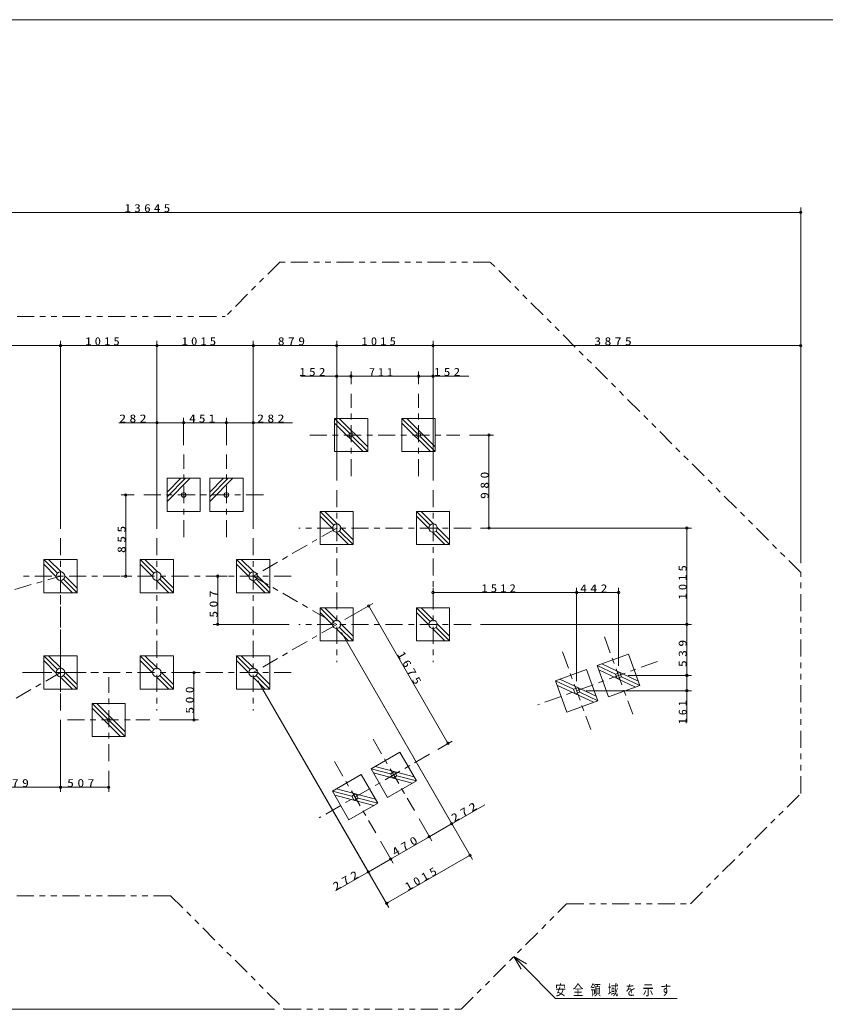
# Model space of a CAD drawing. Units: millimetres on the paper. Extents: x 0 to 420, y -594 to 297.
# Drawn here: x 138 to 279.4, y -490.7 to -317 of the extents above; entities that cross this region are included whole.
import ezdxf

# ---------------------------------------------------------------- set-up
doc = ezdxf.new("R2010")
doc.units = ezdxf.units.MM
doc.linetypes.add('USER2', pattern=[6, 3, -1, 1, -1])
doc.linetypes.add('USER3', pattern=[8, 3, -1, 1, -1, 1, -1])
for name, color, linetype, lineweight in [('0_2', 7, 'Continuous', 13), ('2D', 7, 'Continuous', 13), ('2D_DIMENSION', 7, 'Continuous', 13), ('2D_OUTLINE', 7, 'USER3', 13), ('FMT', 7, 'Continuous', 13), ('FOOTING', 7, 'Continuous', 13), ('FOOTING_C', 7, 'USER2', 13), ('FOOTING_H', 7, 'Continuous', 13)]:
    doc.layers.add(name, color=color, linetype=linetype, lineweight=lineweight)
doc.styles.add('ＭＳ ゴシック', font='')
doc.styles.get('ＭＳ ゴシック').set_extended_font_data('MS Gothic')

msp = doc.modelspace()

# ---------------------------------------------------------------- linework, layer by layer
at = {"layer": '0_2'}
for p, q in [((275.077, -350.812), (274.66, -350.812)), ((145.116, -374.194), (144.699, -374.194)), ((145.116, -374.194), (145.532, -374.194)), ((162.031, -374.194), (161.615, -374.194)), ((162.031, -374.194), (162.448, -374.194)), ((178.947, -374.194), (178.531, -374.194)), ((178.947, -374.194), (179.364, -374.194)), ((193.597, -374.194), (193.18, -374.194)), ((193.597, -374.194), (194.013, -374.194)), ((210.513, -374.194), (210.096, -374.194)), ((210.513, -374.194), (210.929, -374.194)), ((275.077, -374.194), (274.66, -374.194)), ((193.597, -379.578), (194.013, -379.578)), ((196.13, -379.578), (195.713, -379.578)), ((196.13, -379.578), (196.546, -379.578)), ((207.979, -379.578), (207.563, -379.578)), ((207.979, -379.578), (208.396, -379.578)), ((210.513, -379.578), (210.096, -379.578)), ((162.032, -387.749), (162.448, -387.749)), ((166.727, -387.749), (166.31, -387.749)), ((166.727, -387.749), (167.144, -387.749)), ((174.24, -387.749), (173.823, -387.749)), ((174.24, -387.749), (174.656, -387.749)), ((178.948, -387.749), (178.531, -387.749)), ((220.313, -389.907), (220.313, -390.323)), ((156.575, -400.43), (156.575, -400.847)), ((220.313, -406.238), (220.313, -405.821)), ((255.071, -406.238), (255.071, -406.655)), ((156.575, -414.696), (156.575, -414.279)), ((172.729, -414.696), (172.729, -415.113)), ((210.513, -417.561), (210.929, -417.561)), ((235.722, -417.561), (235.305, -417.561)), ((235.722, -417.561), (236.139, -417.561)), ((243.083, -417.561), (242.666, -417.561)), ((199.221, -419.906), (199.43, -420.267)), ((172.729, -423.154), (172.729, -422.737)), ((255.071, -423.154), (255.071, -422.737)), ((255.071, -423.154), (255.071, -423.57)), ((168.534, -431.611), (168.534, -432.028)), ((255.071, -432.133), (255.071, -431.716)), ((255.071, -432.133), (255.071, -432.549)), ((255.071, -434.812), (255.071, -434.395)), ((168.534, -439.944), (168.534, -439.528)), ((213.167, -444.06), (212.958, -443.7)), ((145.116, -451.756), (144.699, -451.756)), ((145.116, -451.756), (145.532, -451.756)), ((153.574, -451.756), (153.157, -451.756)), ((213.809, -458.162), (213.448, -458.37)), ((209.876, -460.432), (210.236, -460.224)), ((209.876, -460.432), (209.515, -460.641)), ((217.005, -463.698), (216.644, -463.907)), ((203.092, -464.349), (202.731, -464.557)), ((203.092, -464.349), (203.453, -464.141)), ((199.159, -466.62), (199.52, -466.411)), ((202.356, -472.156), (202.717, -471.948))]:
    msp.add_line(p, q, dxfattribs=at)
for centre in [(275.077, -350.812), (145.116, -374.194), (145.116, -374.194), (162.031, -374.194), (162.031, -374.194), (178.947, -374.194), (178.947, -374.194), (193.597, -374.194), (193.597, -374.194), (210.513, -374.194), (210.513, -374.194), (275.077, -374.194), (193.597, -379.578), (196.13, -379.578), (196.13, -379.578), (207.979, -379.578), (207.979, -379.578), (210.513, -379.578), (162.032, -387.749), (166.727, -387.749), (166.727, -387.749), (174.24, -387.749), (174.24, -387.749), (178.948, -387.749), (220.313, -389.907), (156.575, -400.43), (220.313, -406.238), (255.071, -406.238), (156.575, -414.696), (172.729, -414.696), (210.513, -417.561), (235.722, -417.561), (235.722, -417.561), (243.083, -417.561), (199.221, -419.906), (172.729, -423.154), (255.071, -423.154), (255.071, -423.154), (168.534, -431.611), (255.071, -432.133), (255.071, -432.133), (255.071, -434.812), (168.534, -439.944), (213.167, -444.06), (145.116, -451.756), (145.116, -451.756), (153.574, -451.756), (213.809, -458.162), (209.876, -460.432), (209.876, -460.432), (217.005, -463.698), (203.092, -464.349), (203.092, -464.349), (199.159, -466.62), (202.356, -472.156)]:
    msp.add_circle(centre, 0.208, dxfattribs=at)
at = {"layer": '2D'}
for p, q in [((243.332, -431.599), (242.548, -431.884)), ((242.833, -432.667), (242.548, -431.884)), ((243.617, -432.382), (242.833, -432.667)), ((243.617, -432.382), (243.332, -431.599)), ((235.971, -434.278), (235.188, -434.563)), ((235.971, -434.278), (235.188, -434.563)), ((236.256, -435.061), (235.971, -434.278)), ((236.256, -435.061), (235.971, -434.278)), ((235.473, -435.346), (235.188, -434.563)), ((235.473, -435.346), (235.188, -434.563)), ((236.256, -435.061), (235.473, -435.346)), ((236.256, -435.061), (235.473, -435.346)), ((203.762, -449.009), (203.04, -449.426)), ((203.457, -450.148), (203.04, -449.426)), ((204.178, -449.731), (203.457, -450.148)), ((204.178, -449.731), (203.762, -449.009)), ((196.978, -452.926), (196.256, -453.342)), ((196.978, -452.926), (196.256, -453.342)), ((196.673, -454.064), (196.256, -453.342)), ((196.673, -454.064), (196.256, -453.342)), ((197.395, -453.647), (196.978, -452.926)), ((197.395, -453.647), (196.978, -452.926)), ((197.395, -453.647), (196.673, -454.064)), ((197.395, -453.647), (196.673, -454.064))]:
    msp.add_line(p, q, dxfattribs=at)
msp.add_circle((153.574, -439.944), 0.283, dxfattribs=at)
at = {"layer": '2D_DIMENSION'}
for p, q in [((274.66, -350.812), (48.079, -350.812)), ((275.077, -412.39), (275.077, -349.978)), ((145.116, -406.363), (145.116, -373.361)), ((145.116, -406.363), (145.116, -373.361)), ((162.031, -406.363), (162.031, -373.361)), ((162.031, -406.363), (162.031, -373.361)), ((178.947, -406.363), (178.947, -373.361)), ((178.947, -406.363), (178.947, -373.361)), ((193.597, -397.905), (193.597, -373.361)), ((193.597, -397.905), (193.597, -373.361)), ((210.513, -397.905), (210.513, -373.361)), ((210.513, -397.905), (210.513, -373.361)), ((275.077, -412.39), (275.077, -373.361)), ((144.699, -374.194), (125.997, -374.194)), ((145.532, -374.194), (161.615, -374.194)), ((162.448, -374.194), (178.531, -374.194)), ((179.364, -374.194), (193.18, -374.194)), ((194.013, -374.194), (210.096, -374.194)), ((210.929, -374.194), (274.66, -374.194)), ((193.597, -379.578), (187.284, -379.578)), ((193.597, -397.905), (193.597, -378.745)), ((194.013, -379.578), (195.713, -379.578)), ((196.13, -380.99), (196.13, -378.745)), ((196.13, -380.99), (196.13, -378.745)), ((196.546, -379.578), (207.563, -379.578)), ((207.979, -380.99), (207.979, -378.745)), ((207.979, -380.99), (207.979, -378.745)), ((208.396, -379.578), (210.096, -379.578)), ((210.513, -397.905), (210.513, -378.745)), ((210.513, -379.578), (216.826, -379.578)), ((162.032, -406.363), (162.032, -386.916)), ((166.727, -391.68), (166.727, -386.916)), ((166.727, -391.68), (166.727, -386.916)), ((174.24, -391.68), (174.24, -386.916)), ((174.24, -391.68), (174.24, -386.916)), ((178.948, -406.363), (178.948, -386.916)), ((162.032, -387.749), (155.353, -387.749)), ((166.31, -387.749), (162.448, -387.749)), ((173.823, -387.749), (167.144, -387.749)), ((178.531, -387.749), (174.656, -387.749)), ((178.948, -387.749), (185.834, -387.749)), ((216.896, -389.907), (221.146, -389.907)), ((220.313, -390.323), (220.313, -405.821)), ((158.065, -400.43), (155.742, -400.43)), ((156.575, -414.279), (156.575, -400.847)), ((218.846, -406.238), (221.146, -406.238)), ((218.846, -406.238), (255.905, -406.238)), ((255.071, -406.655), (255.071, -422.737)), ((157.448, -414.696), (155.742, -414.696)), ((174.364, -414.696), (171.895, -414.696)), ((172.729, -422.737), (172.729, -415.113)), ((210.513, -418.571), (210.513, -416.728)), ((235.722, -433.145), (235.722, -416.728)), ((235.722, -433.145), (235.722, -416.728)), ((243.083, -430.466), (243.083, -416.728)), ((210.929, -417.561), (235.305, -417.561)), ((236.139, -417.561), (242.666, -417.561)), ((195.04, -422.321), (199.943, -419.49)), ((199.43, -420.267), (212.958, -443.7)), ((185.264, -423.154), (171.895, -423.154)), ((218.846, -423.154), (255.905, -423.154)), ((218.846, -423.154), (255.905, -423.154)), ((255.071, -423.57), (255.071, -431.716)), ((194.43, -424.597), (214.225, -458.883)), ((194.43, -424.597), (217.422, -464.42)), ((166.615, -431.611), (169.367, -431.611)), ((168.534, -432.028), (168.534, -439.528)), ((244.749, -432.133), (255.905, -432.133)), ((244.749, -432.133), (255.905, -432.133)), ((255.071, -432.549), (255.071, -434.395)), ((179.781, -433.055), (199.576, -467.341)), ((179.781, -433.055), (202.772, -472.878)), ((237.388, -434.812), (255.905, -434.812)), ((255.071, -434.812), (255.071, -440.304)), ((145.116, -439.944), (145.116, -452.589)), ((145.116, -439.945), (145.116, -452.589)), ((162.49, -439.944), (169.367, -439.944)), ((211.331, -445.12), (213.888, -443.644)), ((153.574, -448.861), (153.574, -452.589)), ((130.883, -451.756), (144.699, -451.756)), ((145.532, -451.756), (153.157, -451.756)), ((213.809, -458.162), (219.592, -454.823)), ((208.067, -457.3), (210.292, -461.154)), ((208.067, -457.3), (210.292, -461.154)), ((210.236, -460.224), (213.448, -458.37)), ((201.284, -461.217), (203.509, -465.071)), ((201.284, -461.217), (203.509, -465.071)), ((203.453, -464.141), (209.515, -460.641)), ((202.731, -464.557), (199.52, -466.411)), ((202.717, -471.948), (216.644, -463.907)), ((199.159, -466.62), (193.375, -469.959)), ((224.715, -481.472), (226.474, -483.248)), ((224.715, -481.472), (226.95, -482.776)), ((225.998, -483.719), (224.715, -481.472)), ((226.474, -483.248), (232.003, -488.83)), ((232.003, -488.83), (253.366, -488.83)), ((182.698, -490.73), (42.542, -490.73)), ((182.698, -490.73), (66.577, -490.73))]:
    msp.add_line(p, q, dxfattribs=at)
at = {"layer": '2D_OUTLINE'}
for p, q in [((183.608, -359.539), (174.051, -369.096)), ((220.559, -359.539), (183.608, -359.539)), ((275.077, -414.057), (220.559, -359.539)), ((137.486, -369.096), (174.051, -369.096)), ((275.077, -452.825), (275.077, -414.057)), ((255.689, -472.213), (275.077, -452.825)), ((164.444, -470.809), (92.145, -470.809)), ((164.444, -470.809), (184.365, -490.73)), ((215.457, -490.73), (233.973, -472.213)), ((233.973, -472.213), (255.689, -472.213)), ((184.365, -490.73), (215.457, -490.73))]:
    msp.add_line(p, q, dxfattribs=at)
at = {"layer": 'FMT'}
msp.add_line((28, -317), (403, -317), dxfattribs=at)
at = {"layer": 'FOOTING'}
for p, q in [((193.213, -386.99), (199.046, -386.99)), ((193.213, -392.823), (193.213, -386.99)), ((199.046, -386.99), (199.046, -392.823)), ((205.063, -386.99), (210.896, -386.99)), ((205.063, -392.823), (205.063, -386.99)), ((210.896, -386.99), (210.896, -392.823)), ((193.213, -392.823), (199.046, -392.823)), ((205.063, -392.823), (210.896, -392.823)), ((163.823, -397.514), (169.656, -397.514)), ((163.823, -403.347), (163.823, -397.514)), ((169.656, -397.514), (169.656, -403.347)), ((171.323, -397.514), (177.156, -397.514)), ((171.323, -403.347), (171.323, -397.514)), ((177.156, -397.514), (177.156, -403.347)), ((169.656, -403.347), (163.823, -403.347)), ((177.156, -403.347), (171.323, -403.347)), ((190.68, -409.155), (190.68, -403.322)), ((196.513, -403.322), (190.68, -403.322)), ((196.513, -403.322), (196.513, -409.155)), ((207.596, -409.155), (207.596, -403.322)), ((213.429, -403.322), (207.596, -403.322)), ((213.429, -403.322), (213.429, -409.155)), ((196.513, -409.155), (190.68, -409.155)), ((213.429, -409.155), (207.596, -409.155)), ((142.199, -417.612), (142.199, -411.779)), ((148.032, -411.779), (142.199, -411.779)), ((148.032, -411.779), (148.032, -417.612)), ((159.115, -417.612), (159.115, -411.779)), ((164.948, -411.779), (159.115, -411.779)), ((164.948, -411.779), (164.948, -417.612)), ((176.031, -417.612), (176.031, -411.779)), ((181.864, -411.779), (176.031, -411.779)), ((181.864, -411.779), (181.864, -417.612)), ((148.032, -417.612), (142.199, -417.612)), ((164.948, -417.612), (159.115, -417.612)), ((181.864, -417.612), (176.031, -417.612)), ((190.68, -426.07), (190.68, -420.237)), ((196.513, -420.237), (190.68, -420.237)), ((196.513, -420.237), (196.513, -426.07)), ((207.596, -426.07), (207.596, -420.237)), ((213.429, -420.237), (207.596, -420.237)), ((213.429, -420.237), (213.429, -426.07)), ((196.513, -426.07), (190.68, -426.07)), ((213.429, -426.07), (207.596, -426.07)), ((142.199, -434.528), (142.199, -428.695)), ((148.032, -428.695), (142.199, -428.695)), ((148.032, -428.695), (148.032, -434.528)), ((159.115, -434.528), (159.115, -428.695)), ((164.948, -428.695), (159.115, -428.695)), ((164.948, -428.695), (164.948, -434.528)), ((176.031, -434.528), (176.031, -428.695)), ((181.864, -428.695), (176.031, -428.695)), ((181.864, -428.695), (181.864, -434.528)), ((244.826, -428.394), (239.344, -430.39)), ((244.826, -428.394), (246.821, -433.876)), ((241.339, -435.871), (239.344, -430.39)), ((237.465, -431.074), (231.984, -433.069)), ((237.465, -431.074), (239.46, -436.555)), ((233.979, -438.55), (231.984, -433.069)), ((246.821, -433.876), (241.339, -435.871)), ((148.032, -434.528), (142.199, -434.528)), ((164.948, -434.528), (159.115, -434.528)), ((181.864, -434.528), (176.031, -434.528)), ((150.657, -437.028), (156.49, -437.028)), ((150.657, -442.861), (150.657, -437.028)), ((156.49, -437.028), (156.49, -442.861)), ((239.46, -436.555), (233.979, -438.55)), ((150.657, -442.861), (156.49, -442.861)), ((204.677, -445.594), (199.625, -448.511)), ((204.677, -445.594), (207.593, -450.646)), ((197.893, -449.511), (192.841, -452.427)), ((197.893, -449.511), (200.81, -454.563)), ((202.542, -453.563), (199.625, -448.511)), ((207.593, -450.646), (202.542, -453.563)), ((195.758, -457.479), (192.841, -452.427)), ((200.81, -454.563), (195.758, -457.479))]:
    msp.add_line(p, q, dxfattribs=at)
for centre, radius in [((196.13, -389.907), 0.352), ((207.979, -389.907), 0.352), ((166.74, -400.43), 0.405), ((174.24, -400.43), 0.405), ((193.597, -406.238), 0.742), ((210.513, -406.238), 0.742), ((145.116, -414.696), 0.742), ((145.116, -414.696), 0.742), ((162.031, -414.696), 0.742), ((178.947, -414.696), 0.742), ((193.597, -423.154), 0.742), ((210.513, -423.154), 0.742), ((145.116, -431.611), 0.742), ((162.031, -431.611), 0.742), ((178.947, -431.612), 0.742), ((178.947, -431.612), 0.742)]:
    msp.add_circle(centre, radius, dxfattribs=at)
at = {"layer": 'FOOTING_C'}
for p, q in [((196.13, -397.156), (196.13, -382.657)), ((207.979, -397.156), (207.979, -382.657)), ((188.88, -389.907), (215.229, -389.907)), ((166.74, -407.846), (166.74, -393.347)), ((174.24, -407.846), (174.24, -393.347)), ((193.597, -399.572), (193.597, -429.82)), ((210.513, -399.572), (210.513, -429.82)), ((159.731, -400.43), (181.247, -400.43)), ((193.597, -406.238), (178.947, -414.696)), ((217.179, -406.238), (186.93, -406.238)), ((145.116, -408.029), (145.116, -438.278)), ((162.031, -408.029), (162.031, -438.278)), ((178.947, -408.03), (178.947, -438.278)), ((125.58, -420.333), (145.116, -414.696)), ((185.614, -414.696), (138.449, -414.696)), ((145.116, -414.696), (145.116, -431.611)), ((178.947, -414.696), (193.597, -423.154)), ((193.597, -423.154), (178.947, -431.612)), ((217.179, -423.154), (186.93, -423.154)), ((145.116, -438.278), (145.116, -424.945)), ((240.603, -425.32), (245.562, -438.945)), ((240.603, -425.32), (245.562, -438.945)), ((233.242, -427.999), (238.201, -441.624)), ((233.242, -427.999), (238.201, -441.624)), ((249.895, -429.653), (228.909, -437.291)), ((145.116, -431.612), (130.466, -440.07)), ((138.449, -431.611), (151.782, -431.611)), ((185.614, -431.612), (138.449, -431.612)), ((153.574, -447.194), (153.574, -432.442)), ((146.324, -439.944), (160.823, -439.944)), ((199.984, -443.3), (207.234, -455.857)), ((199.984, -443.3), (207.234, -455.857)), ((209.887, -445.954), (190.547, -457.12)), ((193.201, -447.217), (200.45, -459.773)), ((193.201, -447.217), (200.45, -459.773)), ((197.034, -453.856), (196.617, -453.134))]:
    msp.add_line(p, q, dxfattribs=at)
at = {"layer": 'FOOTING_H'}
for p, q in [((195.881, -389.658), (193.213, -386.99)), ((199.046, -391.998), (194.038, -386.99)), ((207.731, -389.658), (205.063, -386.99)), ((210.896, -391.998), (205.888, -386.99)), ((198.221, -392.823), (193.213, -387.815)), ((210.071, -392.823), (205.063, -387.815)), ((199.046, -392.823), (196.378, -390.155)), ((210.896, -392.823), (208.228, -390.155)), ((166.241, -397.514), (163.823, -399.932)), ((167.066, -397.514), (163.823, -400.757)), ((167.891, -397.514), (163.823, -401.582)), ((173.741, -397.514), (171.323, -399.932)), ((174.566, -397.514), (171.323, -400.757)), ((175.391, -397.514), (171.323, -401.582)), ((190.68, -403.322), (193.072, -405.714)), ((190.68, -404.146), (192.86, -406.327)), ((191.505, -403.322), (193.685, -405.502)), ((207.596, -403.322), (209.988, -405.714)), ((207.596, -404.146), (209.776, -406.327)), ((208.421, -403.322), (210.601, -405.502)), ((194.333, -406.149), (196.513, -408.33)), ((211.249, -406.149), (213.429, -408.33)), ((193.508, -406.974), (195.688, -409.155)), ((194.121, -406.763), (196.513, -409.155)), ((210.424, -406.974), (212.604, -409.155)), ((211.037, -406.763), (213.429, -409.155)), ((142.199, -411.779), (144.591, -414.171)), ((142.199, -412.604), (144.379, -414.784)), ((143.024, -411.779), (145.204, -413.959)), ((159.115, -411.779), (161.507, -414.171)), ((159.115, -412.604), (161.295, -414.784)), ((159.94, -411.779), (162.12, -413.959)), ((176.031, -411.779), (178.423, -414.172)), ((176.031, -412.604), (178.211, -414.785)), ((176.856, -411.779), (179.036, -413.96)), ((145.852, -414.607), (148.032, -416.787)), ((162.768, -414.607), (164.948, -416.787)), ((179.684, -414.607), (181.864, -416.788)), ((145.027, -415.432), (147.207, -417.612)), ((145.64, -415.22), (148.032, -417.612)), ((161.943, -415.432), (164.123, -417.612)), ((162.556, -415.22), (164.948, -417.612)), ((178.859, -415.432), (181.039, -417.612)), ((179.472, -415.22), (181.864, -417.612)), ((190.68, -420.237), (193.072, -422.629)), ((191.505, -420.237), (193.685, -422.417)), ((207.596, -420.237), (209.988, -422.629)), ((208.421, -420.237), (210.601, -422.417)), ((190.68, -421.062), (192.86, -423.242)), ((207.596, -421.062), (209.776, -423.242)), ((193.508, -423.89), (195.688, -426.07)), ((194.121, -423.678), (196.513, -426.07)), ((194.333, -423.065), (196.513, -425.245)), ((210.424, -423.89), (212.604, -426.07)), ((211.037, -423.678), (213.429, -426.07)), ((211.249, -423.065), (213.429, -425.245)), ((142.199, -428.695), (144.591, -431.087)), ((143.024, -428.695), (145.204, -430.875)), ((159.115, -428.695), (161.507, -431.087)), ((159.94, -428.695), (162.12, -430.875)), ((176.031, -428.695), (178.423, -431.087)), ((176.856, -428.695), (179.036, -430.875)), ((142.199, -429.52), (144.379, -431.7)), ((159.115, -429.52), (161.295, -431.7)), ((176.031, -429.52), (178.211, -431.7)), ((239.344, -430.39), (242.548, -431.884)), ((240.12, -430.107), (246.539, -433.101)), ((145.027, -432.348), (147.207, -434.528)), ((145.64, -432.136), (148.032, -434.528)), ((145.852, -431.523), (148.032, -433.703)), ((161.943, -432.348), (164.123, -434.528)), ((162.556, -432.136), (164.948, -434.528)), ((162.768, -431.523), (164.948, -433.703)), ((178.859, -432.348), (181.039, -434.528)), ((179.472, -432.136), (181.864, -434.528)), ((179.684, -431.523), (181.864, -433.703)), ((239.626, -431.165), (246.045, -434.158)), ((243.617, -432.382), (246.821, -433.876)), ((231.984, -433.069), (235.188, -434.563)), ((232.266, -433.844), (238.685, -436.837)), ((232.759, -432.786), (239.178, -435.78)), ((236.256, -435.061), (239.46, -436.555)), ((153.325, -439.696), (150.657, -437.028)), ((156.49, -442.036), (151.482, -437.028)), ((155.665, -442.861), (150.657, -437.853)), ((156.49, -442.861), (153.822, -440.193)), ((200.339, -448.098), (207.181, -449.932)), ((199.625, -448.511), (203.04, -449.426)), ((200.037, -449.225), (206.879, -451.058)), ((204.178, -449.731), (207.593, -450.646)), ((192.841, -452.427), (196.256, -453.342)), ((193.254, -453.142), (200.095, -454.975)), ((193.556, -452.015), (200.397, -453.848)), ((197.395, -453.647), (200.81, -454.563))]:
    msp.add_line(p, q, dxfattribs=at)

# ---------------------------------------------------------------- texts
at = {"layer": '2D_DIMENSION', "attachment_point": 7, "style": 'ＭＳ ゴシック'}
for s, insert, char_height in [('\\T1.5;\\W1.2;13645', (156.35, -350.784), 1.405), ('\\T1.5;\\W1.15;1015', (149.467, -374.166), 1.405), ('\\T1.5;\\W1.15;1015', (166.382, -374.166), 1.405), ('\\T1.5;\\W1.25;879', (183.26, -374.166), 1.405), ('\\T1.5;\\W1.15;1015', (197.948, -374.166), 1.405), ('\\T1.5;\\W1.25;3875', (238.825, -374.166), 1.405), ('\\T1.5;\\W1.2;152', (187.038, -379.55), 1.405), ('\\T1.5;\\W1.1;711', (199.271, -379.55), 1.405), ('\\T1.5;\\W1.2;152', (210.683, -379.55), 1.405), ('\\T1.5;\\W1.25;282', (155.427, -387.722), 1.405), ('\\T1.5;\\W1.2;451', (167.7, -387.722), 1.405), ('\\T1.5;\\W1.25;282', (179.646, -387.722), 1.405), ('\\T1.5;\\W1.15;1512', (219.01, -417.533), 1.405), ('\\T1.5;\\W1.25;442', (236.345, -417.533), 1.405), ('\\T1.5;\\W1.25;879', (134.779, -451.728), 1.405), ('\\T1.5;\\W1.25;507', (146.287, -451.728), 1.405), ('\\T1.64;\\W0.75;安全領域を示す', (231.969, -488.484), 1.833)]:
    msp.add_mtext(s, dxfattribs=dict(at, insert=insert, char_height=char_height))
at = {"layer": '2D_DIMENSION', "char_height": 1.405, "attachment_point": 7, "style": 'ＭＳ ゴシック'}
for s, insert, rotation in [('\\T1.5;\\W1.25;980', (220.285, -401.13), 90), ('\\T1.5;\\W1.25;855', (156.548, -410.62), 90), ('\\T1.5;\\W1.15;1015', (255.044, -418.803), 90), ('\\T1.5;\\W1.25;507', (172.701, -421.982), 90), ('\\T1.5;\\W1.25;539', (255.044, -430.655), 90), ('\\T1.5;\\W1.2;1675', (204.165, -428.413), 300), ('\\T1.5;\\W1.25;500', (168.506, -438.835), 90), ('\\T1.5;\\W1.1;161', (255.044, -440.686), 90), ('\\T1.5;\\W1.25;272', (214.219, -457.893), 30), ('\\T1.5;\\W1.25;470', (203.822, -463.895), 30), ('\\T1.5;\\W1.25;272', (193.425, -469.898), 29.999), ('\\T1.5;\\W1.15;1015', (206.11, -469.957), 30)]:
    msp.add_mtext(s, dxfattribs=dict(at, insert=insert, rotation=rotation))

doc.saveas('drawing.dxf')
